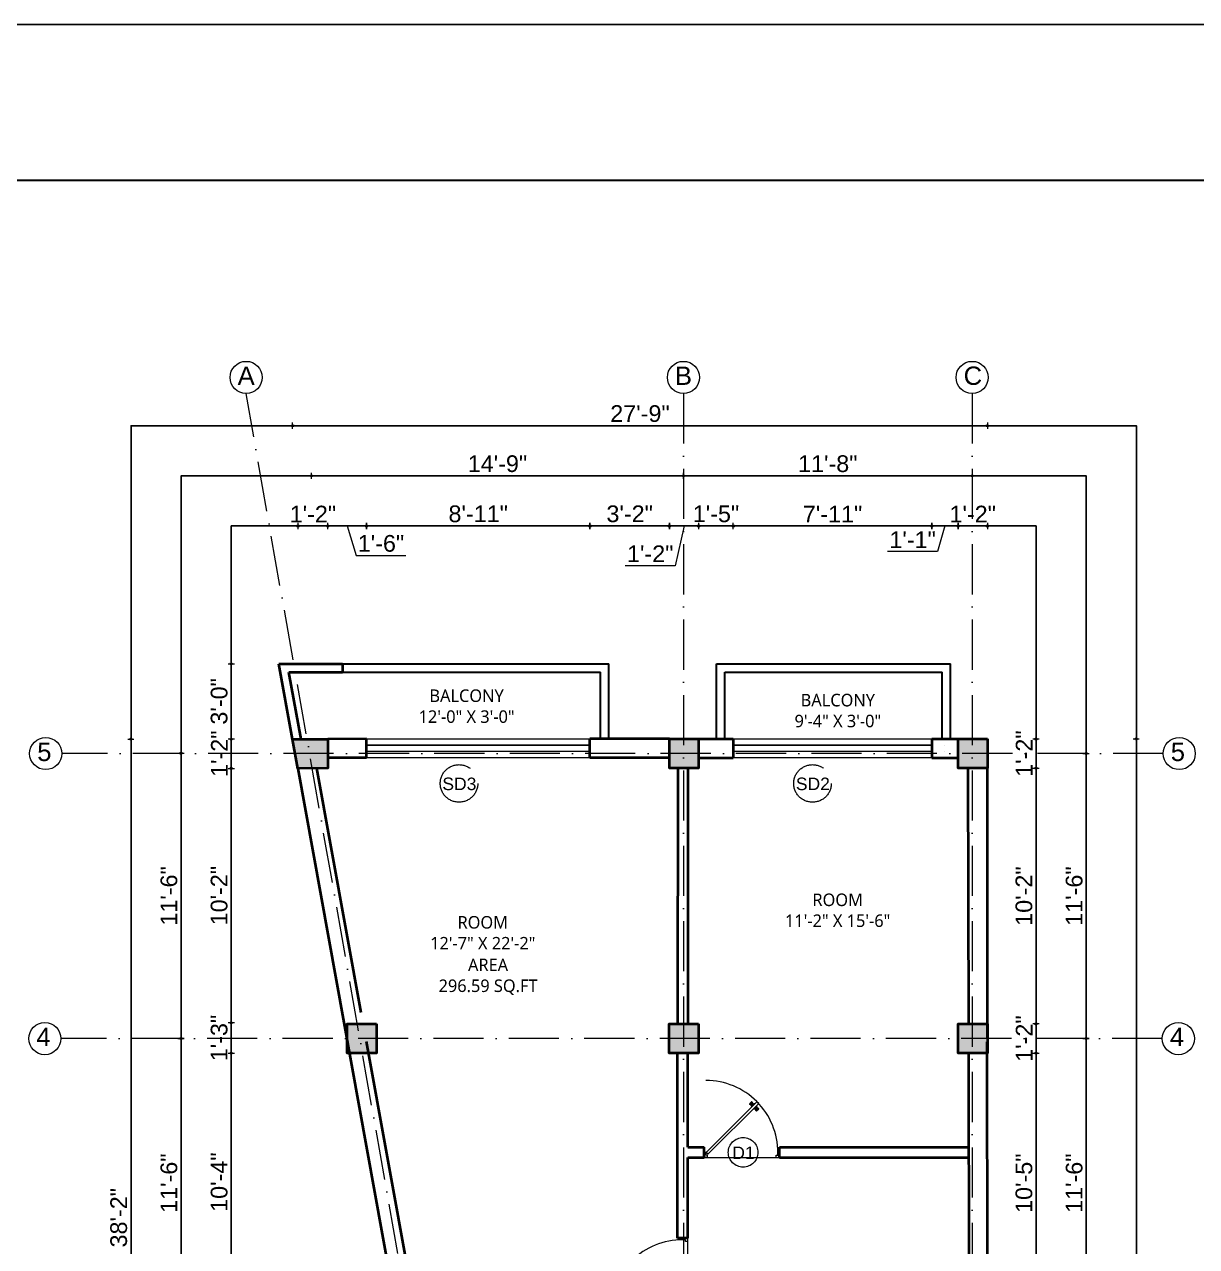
# Model space of a CAD drawing. Header units: inches. Extents: x -71 to 2682309, y -3332 to 801571.
# Drawn here: x 2672103 to 2672664, y 791504 to 792089 of the extents above; entities that cross this region are included whole.
import ezdxf

# ---------------------------------------------------------------- set-up
doc = ezdxf.new("R2010")
doc.units = ezdxf.units.IN
doc.header["$MEASUREMENT"] = 0
doc.header["$PDMODE"] = 99
doc.linetypes.add('ACAD_ISO04W100', pattern=[30, 24, -3, 0, -3])
doc.linetypes.add('ACAD_ISO10W100', pattern=[18, 12, -3, 0, -3])
for name, color, linetype, lineweight in [('BORDER', 5, 'Continuous', 60), ('CENTER  LINE RA', 10, 'ACAD_ISO04W100', 18), ('CONC. OUTLINE RA', 150, 'Continuous', 40), ('DOOR-WIN RA', 3, 'Continuous', 20), ('Hatch', 254, 'Continuous', 9), ('HATCH RA', 8, 'Continuous', 9), ('PUERTAS', 7, 'Continuous', 13), ('TEXT RA', 254, 'Continuous', 20), ('TEXTURE EA', 8, 'ACAD_ISO10W100', 9), ('wall EA', 24, 'Continuous', 40), ('WALL__HALF_NEW', 42, 'Continuous', 30), ('Win EA', 114, 'Continuous', 5)]:
    doc.layers.add(name, color=color, linetype=linetype, lineweight=lineweight)
for name, color, linetype in [('HACTH', 7, 'Continuous'), ('lettring', 7, 'Continuous'), ('text EA', 7, 'Continuous')]:
    doc.layers.add(name, color=color, linetype=linetype)
doc.styles.add('DIM 8', font='arial.ttf', dxfattribs={"height": 8})
doc.styles.get("Standard").update_dxf_attribs({"font": 'arial.ttf'})
doc.dimstyles.new('Copy of DIM 8', dxfattribs={"dimtxt": 8, "dimasz": 1, "dimexe": 6, "dimexo": 18, "dimgap": 1.6875, "dimtad": 1, "dimdec": 0, "dimzin": 3, "dimdsep": 46, "dimlunit": 4, "dimtxsty": 'DIM 8', "dimblk": 'dot 2', "dimcen": 0.09375, "dimse1": 1, "dimse2": 1, "dimclrd": 1, "dimclre": 1, "dimclrt": 256, "dimadec": 0, "dimazin": 0, "dimtfac": 0.75, "dimtdec": 0, "dimtix": 1, "dimtmove": 1, "dimatfit": 3, "dimldrblk": 'DOT', "dimfxl": 1, "dimtolj": 1, "dimtzin": 0, "dimlwd": 9, "dimlwe": 9, "dimarcsym": 0})

# ---------------------------------------------------------------- blocks, each defined once
blk = doc.blocks.new('COLUMN')
at = {"layer": 'HACTH', "lineweight": 30, "transparency": 33554541}
h = blk.add_hatch(color=256, dxfattribs=at)
h.dxf.hatch_style = 1
h.paths.add_polyline_path([(2659104.19, 784576.38), (2659090.19, 784576.38), (2659090.19, 784562.38), (2659104.19, 784562.38)])
at = {"layer": 'CONC. OUTLINE RA'}
blk.add_lwpolyline([(2659090.19, 784576.38), (2659104.19, 784576.38), (2659104.19, 784562.38), (2659090.19, 784562.38)], close=True, dxfattribs=at)
blk = doc.blocks.new('3ft')
at = {"layer": 'PUERTAS', "color": 6}
for p, q in [((1.01, 2.52), (25.23, 26.74)), ((26.05, 25.92), (1.77, 1.64)), ((26.05, 25.92), (25.23, 26.74)), ((0, 2.4), (0, 0)), ((0.72, 2.4), (0, 2.4)), ((1.6, 0), (0, 0)), ((0.72, 1.52), (0.72, 2.44)), ((0.8, 1.52), (0.72, 1.52)), ((0.8, 1.52), (0.8, 2.41)), ((0.8, 1.2), (0.8, 1.52)), ((1.6, 1.2), (0.8, 1.2)), ((1.57, 1.84), (0.94, 2.47)), ((1.63, 1.89), (0.97, 2.55)), ((1.63, 1.89), (1.57, 1.84)), ((1.77, 1.64), (1.57, 1.84)), ((1.6, 0), (1.6, 1.2)), ((34.4, 0), (34.4, 1.2)), ((34.4, 1.2), (35.2, 1.2)), ((34.4, 0), (36, 0)), ((35.2, 1.2), (35.2, 2.4)), ((35.2, 2.4), (36, 2.4)), ((36, 0), (36, 2.4))]:
    blk.add_line(p, q, dxfattribs=at)
at = {"layer": 'PUERTAS', "color": 8}
for p, q in [((22.57, 24.94), (21.65, 25.68)), ((22.63, 24.99), (21.69, 25.75)), ((22.74, 25.1), (21.84, 25.9)), ((22.13, 26.28), (21.98, 26.13)), ((22.88, 25.24), (22.01, 26.06)), ((22.13, 26.28), (22.27, 26.42)), ((22.29, 26.41), (22.27, 26.42)), ((23.16, 25.52), (22.34, 26.39)), ((23.3, 25.66), (22.5, 26.56)), ((23.41, 25.77), (22.65, 26.71)), ((22.69, 24.32), (23.02, 24.83)), ((23.46, 25.83), (22.72, 26.75)), ((22.95, 24.96), (22.84, 25.07)), ((22.98, 24.99), (22.86, 25.1)), ((23.03, 25.04), (22.91, 25.15)), ((22.91, 24.53), (23.1, 24.91)), ((23.11, 25.12), (22.99, 25.23)), ((23.13, 24.76), (23.18, 24.99)), ((23.28, 25.3), (23.17, 25.41)), ((23.36, 25.37), (23.25, 25.49)), ((23.31, 24.94), (23.28, 25.08)), ((23.41, 25.43), (23.3, 25.54)), ((23.46, 25.09), (23.32, 25.13)), ((23.44, 25.45), (23.33, 25.56)), ((23.64, 25.27), (23.41, 25.22)), ((23.87, 25.49), (23.49, 25.3)), ((24.08, 25.71), (23.57, 25.38)), ((23.63, 23.38), (24.14, 23.72)), ((23.84, 23.6), (24.22, 23.79)), ((24.07, 23.82), (24.3, 23.88)), ((24.25, 24), (24.39, 23.97)), ((24.27, 23.64), (24.38, 23.53)), ((24.3, 23.67), (24.41, 23.56)), ((24.35, 23.72), (24.46, 23.61)), ((24.4, 24.15), (24.43, 24.01)), ((24.41, 23.43), (25.2, 22.53)), ((24.43, 23.8), (24.54, 23.69)), ((24.58, 24.33), (24.52, 24.1)), ((24.55, 23.57), (25.37, 22.7)), ((24.6, 23.97), (24.72, 23.86)), ((24.8, 24.56), (24.61, 24.18)), ((25.02, 24.77), (24.68, 24.26)), ((24.68, 24.05), (24.79, 23.94)), ((24.73, 24.1), (24.85, 23.99)), ((24.76, 24.13), (24.87, 24.02)), ((24.83, 23.85), (25.7, 23.03)), ((24.97, 23.99), (25.87, 23.2)), ((25.08, 24.1), (26.02, 23.34)), ((25.14, 24.15), (26.06, 23.41)), ((24.25, 23.26), (24.99, 22.34)), ((24.3, 23.32), (25.06, 22.38)), ((25.58, 22.82), (25.43, 22.67)), ((25.58, 22.82), (25.73, 22.97)), ((25.72, 22.98), (25.73, 22.97)), ((0, 0), (36, 0))]:
    blk.add_line(p, q, dxfattribs=at)
at = {"layer": 'PUERTAS', "color": 1}
for p, q in [((21.67, 25.73), (22.17, 26.23)), ((22.49, 24.95), (21.67, 25.61)), ((21.7, 25.82), (22.14, 26.26)), ((21.73, 25.79), (21.7, 25.82)), ((22.58, 26.7), (22.14, 26.26)), ((22.67, 26.73), (22.17, 26.23)), ((22.61, 26.67), (22.58, 26.7)), ((22.6, 24.96), (23.02, 25.38)), ((22.61, 24.25), (22.92, 24.72)), ((22.62, 24.13), (22.61, 24.14)), ((22.7, 25.07), (22.71, 25.06)), ((23.45, 25.91), (22.79, 26.73)), ((22.82, 25.06), (23.08, 25.32)), ((22.94, 24.95), (22.83, 25.07)), ((22.92, 24.72), (22.92, 24.72)), ((22.93, 24.94), (23.19, 25.21)), ((22.93, 24.84), (22.93, 24.83)), ((23.44, 25.81), (23.02, 25.38)), ((23.34, 25.58), (23.08, 25.32)), ((23.46, 25.47), (23.19, 25.21)), ((23.33, 25.7), (23.34, 25.69)), ((23.45, 25.46), (23.33, 25.57)), ((23.56, 23.3), (24.03, 23.61)), ((23.57, 25.47), (23.57, 25.47)), ((24.15, 25.79), (23.68, 25.48)), ((23.68, 25.48), (23.68, 25.48)), ((24.03, 23.61), (24.03, 23.62)), ((24.14, 23.62), (24.14, 23.62)), ((24.25, 23.62), (24.51, 23.89)), ((24.27, 25.78), (24.26, 25.79)), ((24.26, 23.29), (24.69, 23.71)), ((24.26, 23.63), (24.37, 23.52)), ((24.37, 23.52), (24.63, 23.77)), ((24.78, 24.15), (24.51, 23.89)), ((24.89, 24.03), (24.63, 23.77)), ((25.11, 24.14), (24.69, 23.71)), ((24.77, 24.14), (24.88, 24.03)), ((24.79, 24.38), (24.78, 24.37)), ((24.78, 24.26), (24.78, 24.26)), ((25.1, 24.84), (24.79, 24.38)), ((25, 24.03), (25, 24.03)), ((25.09, 24.96), (25.1, 24.95)), ((25.22, 24.14), (26.03, 23.48)), ((23.44, 23.31), (23.45, 23.3)), ((24.26, 23.18), (24.92, 22.37)), ((24.37, 23.4), (24.37, 23.4)), ((25.04, 22.36), (25.54, 22.86)), ((25.1, 22.42), (25.13, 22.39)), ((25.13, 22.39), (25.57, 22.83)), ((26.04, 23.37), (25.54, 22.86)), ((26.01, 23.27), (25.57, 22.83)), ((25.98, 23.3), (26.01, 23.27))]:
    blk.add_line(p, q, dxfattribs=at)
at = {"layer": 'PUERTAS', "color": 2}
for p, q in [((21.99, 26.11), (21.98, 26.13)), ((25.42, 22.68), (25.43, 22.67))]:
    blk.add_line(p, q, dxfattribs=at)
at = {"layer": 'PUERTAS', "color": 6}
for radius in [0.155, 0.0752]:
    blk.add_circle((0.82, 2.56), radius, dxfattribs=at)
blk.add_arc((0.82, 2.56), 34.38, 359.72845, 90.03333, dxfattribs=at)
at = {"layer": 'PUERTAS', "color": 1}
for centre, start, end in [((22.54, 25.01), 231.07637, 315), ((22.67, 24.2), 135, 225), ((22.73, 26.68), 38.92363, 135), ((22.77, 25.12), 225, 315), ((22.99, 24.89), 135, 219.74275), ((22.87, 24.78), 315, 39.74275), ((23.28, 25.63), 315, 45), ((23.39, 25.86), 315, 38.92363), ((23.51, 25.41), 50.25725, 135), ((23.62, 25.53), 230.25725, 315), ((24.09, 23.56), 50.25725, 135), ((24.2, 23.68), 230.25725, 315), ((24.2, 25.73), 45, 135), ((24.42, 23.46), 135, 225), ((24.84, 24.31), 135, 219.74275), ((24.72, 24.21), 315, 39.74275), ((24.94, 23.98), 45, 135), ((25.04, 24.89), 315, 45), ((25.17, 24.08), 51.07637, 135), ((25.98, 23.42), 315, 51.07637), ((23.51, 23.36), 225, 315), ((24.32, 23.23), 135, 218.92363), ((24.98, 22.42), 218.92363, 315)]:
    blk.add_arc(centre, 0.08, start, end, dxfattribs=at)
blk = doc.blocks.new('*U327')
at = {"color": 3, "xscale": -1}
blk.add_blockref('3ft', (42, 0), dxfattribs=at)
blk = doc.blocks.new('dot1')
at = {"layer": 'Hatch'}
h = blk.add_hatch(color=256, dxfattribs=at)
edge = h.paths.add_edge_path()
edge.add_arc((0, 0), 1, 0, 360)
for p, q in [((3, 0), (-3, 0)), ((0, 3), (0, -3))]:
    blk.add_line(p, q, dxfattribs=at)
blk.add_circle((0, 0), 1, dxfattribs=at)
blk = doc.blocks.new('dot 2')
at = {"layer": 'Hatch', "xscale": 0.5, "yscale": 0.5, "zscale": 0.5}
blk.add_blockref('dot1', (0, 0), dxfattribs=at)
blk = doc.blocks.new('*D1879')
at = {"layer": 'Defpoints', "color": 0, "transparency": 16777216}
for p in [(2672248.48, 791849.04), (2672234.18, 791732.97), (2672248.48, 791733)]:
    blk.add_point(p, dxfattribs=at)
at = {"layer": 'lettring', "color": 1, "lineweight": 9, "transparency": 16777216}
for p, q in [((2672233.18, 791849.04), (2672232.18, 791849.04)), ((2672234.18, 791849.04), (2672248.48, 791849.04)), ((2672249.48, 791849.04), (2672250.48, 791849.04))]:
    blk.add_line(p, q, dxfattribs=at)
blk.add_blockref('dot 2', (2672234.18, 791849.04), dxfattribs=at)
at = {"layer": 'lettring', "color": 1, "lineweight": 9, "transparency": 16777216, "rotation": 180}
blk.add_blockref('dot 2', (2672248.48, 791849.04), dxfattribs=at)
at = {"layer": 'lettring', "transparency": 16777216, "insert": (2672241.33, 791854.74), "char_height": 8, "attachment_point": 5, "style": 'DIM 8'}
blk.add_mtext('\\A1;1\'-2"', dxfattribs=at)
blk = doc.blocks.new('_Dot')
at = {"color": 0, "linetype": 'ByBlock', "lineweight": -2}
blk.add_line((-0.5, 0), (-1, 0), dxfattribs=at)
at = {"color": 0, "linetype": 'ByBlock', "const_width": 0.5}
blk.add_lwpolyline([(-0.25, 0, 1), (0.25, 0, 1)], format="xyb", close=True, dxfattribs=at)
blk = doc.blocks.new('*D1880')
at = {"layer": 'Defpoints', "color": 0, "transparency": 16777216}
for p in [(2672266.96, 791849.04), (2672266.96, 791747.06), (2672248.48, 791733)]:
    blk.add_point(p, dxfattribs=at)
at = {"layer": 'lettring', "color": 1, "lineweight": 9, "transparency": 16777216}
for p, q in [((2672249.48, 791849.04), (2672265.96, 791849.04)), ((2672257.72, 791849.04), (2672261.97, 791834.88)), ((2672261.97, 791834.88), (2672285.86, 791834.88))]:
    blk.add_line(p, q, dxfattribs=at)
at = {"layer": 'lettring', "color": 1, "lineweight": 9, "transparency": 16777216, "rotation": 180}
blk.add_blockref('dot 2', (2672248.48, 791849.04), dxfattribs=at)
at = {"layer": 'lettring', "color": 1, "lineweight": 9, "transparency": 16777216}
blk.add_blockref('dot 2', (2672266.96, 791849.04), dxfattribs=at)
at = {"layer": 'lettring', "transparency": 16777216, "insert": (2672273.91, 791840.65), "char_height": 8, "attachment_point": 5, "style": 'DIM 8'}
blk.add_mtext('\\A1;1\'-6"', dxfattribs=at)
blk = doc.blocks.new('*D1881')
at = {"layer": 'Defpoints', "color": 0, "transparency": 16777216}
for p in [(2672373.96, 791849.04), (2672266.96, 791747.06), (2672373.96, 791747.08)]:
    blk.add_point(p, dxfattribs=at)
at = {"layer": 'lettring', "color": 1, "lineweight": 9, "transparency": 16777216}
blk.add_line((2672267.96, 791849.04), (2672372.96, 791849.04), dxfattribs=at)
at = {"layer": 'lettring', "color": 1, "lineweight": 9, "transparency": 16777216, "rotation": 180}
blk.add_blockref('dot 2', (2672266.96, 791849.04), dxfattribs=at)
at = {"layer": 'lettring', "color": 1, "lineweight": 9, "transparency": 16777216}
blk.add_blockref('dot 2', (2672373.96, 791849.04), dxfattribs=at)
at = {"layer": 'lettring', "transparency": 16777216, "insert": (2672320.46, 791854.81), "char_height": 8, "attachment_point": 5, "style": 'DIM 8'}
blk.add_mtext('\\A1;8\'-11"', dxfattribs=at)
blk = doc.blocks.new('*D1882')
at = {"layer": 'Defpoints', "color": 0, "transparency": 16777216}
for p in [(2672411.98, 791849.04), (2672373.96, 791747.08), (2672411.98, 791747.04)]:
    blk.add_point(p, dxfattribs=at)
at = {"layer": 'lettring', "color": 1, "lineweight": 9, "transparency": 16777216}
blk.add_line((2672374.96, 791849.04), (2672410.98, 791849.04), dxfattribs=at)
at = {"layer": 'lettring', "color": 1, "lineweight": 9, "transparency": 16777216, "rotation": 180}
blk.add_blockref('dot 2', (2672373.96, 791849.04), dxfattribs=at)
at = {"layer": 'lettring', "color": 1, "lineweight": 9, "transparency": 16777216}
blk.add_blockref('dot 2', (2672411.98, 791849.04), dxfattribs=at)
at = {"layer": 'lettring', "transparency": 16777216, "insert": (2672392.97, 791854.81), "char_height": 8, "attachment_point": 5, "style": 'DIM 8'}
blk.add_mtext('\\A1;3\'-2"', dxfattribs=at)
blk = doc.blocks.new('*D1845')
at = {"layer": 'Defpoints', "color": 0, "transparency": 16777216}
for p in [(2672425.98, 791849.04), (2672411.98, 791747.04), (2672425.98, 791747.04)]:
    blk.add_point(p, dxfattribs=at)
at = {"layer": 'lettring', "color": 1, "lineweight": 9, "transparency": 16777216}
for p, q in [((2672412.98, 791849.04), (2672424.98, 791849.04)), ((2672418.98, 791849.04), (2672414.75, 791830.01)), ((2672414.75, 791830.01), (2672390.86, 791830.01))]:
    blk.add_line(p, q, dxfattribs=at)
at = {"layer": 'lettring', "color": 1, "lineweight": 9, "transparency": 16777216, "rotation": 180}
blk.add_blockref('dot 2', (2672411.98, 791849.04), dxfattribs=at)
at = {"layer": 'lettring', "color": 1, "lineweight": 9, "transparency": 16777216}
blk.add_blockref('dot 2', (2672425.98, 791849.04), dxfattribs=at)
at = {"layer": 'lettring', "transparency": 16777216, "insert": (2672402.8, 791835.71), "char_height": 8, "attachment_point": 5, "style": 'DIM 8'}
blk.add_mtext('\\A1;1\'-2"', dxfattribs=at)
blk = doc.blocks.new('*D1846')
at = {"layer": 'Defpoints', "color": 0, "transparency": 16777216}
for p in [(2672442.58, 791849.04), (2672425.98, 791747.04), (2672442.58, 791747.05)]:
    blk.add_point(p, dxfattribs=at)
at = {"layer": 'lettring', "color": 1, "lineweight": 9, "transparency": 16777216}
for p, q in [((2672424.98, 791849.04), (2672423.98, 791849.04)), ((2672425.98, 791849.04), (2672442.58, 791849.04)), ((2672443.58, 791849.04), (2672444.58, 791849.04))]:
    blk.add_line(p, q, dxfattribs=at)
blk.add_blockref('dot 2', (2672425.98, 791849.04), dxfattribs=at)
at = {"layer": 'lettring', "color": 1, "lineweight": 9, "transparency": 16777216, "rotation": 180}
blk.add_blockref('dot 2', (2672442.58, 791849.04), dxfattribs=at)
at = {"layer": 'lettring', "transparency": 16777216, "insert": (2672434.28, 791854.81), "char_height": 8, "attachment_point": 5, "style": 'DIM 8'}
blk.add_mtext('\\A1;1\'-5"', dxfattribs=at)
blk = doc.blocks.new('*D1848')
at = {"layer": 'Defpoints', "color": 0, "transparency": 16777216}
for p in [(2672550.18, 791849.04), (2672537.58, 791747.05), (2672550.18, 791747.05)]:
    blk.add_point(p, dxfattribs=at)
at = {"layer": 'lettring', "color": 1, "lineweight": 9, "transparency": 16777216}
for p, q in [((2672538.58, 791849.04), (2672549.18, 791849.04)), ((2672543.88, 791849.04), (2672540.34, 791836.77)), ((2672540.34, 791836.77), (2672516.45, 791836.77))]:
    blk.add_line(p, q, dxfattribs=at)
at = {"layer": 'lettring', "color": 1, "lineweight": 9, "transparency": 16777216, "rotation": 180}
blk.add_blockref('dot 2', (2672537.58, 791849.04), dxfattribs=at)
at = {"layer": 'lettring', "color": 1, "lineweight": 9, "transparency": 16777216}
blk.add_blockref('dot 2', (2672550.18, 791849.04), dxfattribs=at)
at = {"layer": 'lettring', "transparency": 16777216, "insert": (2672528.4, 791842.47), "char_height": 8, "attachment_point": 5, "style": 'DIM 8'}
blk.add_mtext('\\A1;1\'-1"', dxfattribs=at)
blk = doc.blocks.new('*D1849')
at = {"layer": 'Defpoints', "color": 0, "transparency": 16777216}
for p in [(2672564.18, 791849.04), (2672550.18, 791747.05), (2672564.18, 791747.05)]:
    blk.add_point(p, dxfattribs=at)
at = {"layer": 'lettring', "color": 1, "lineweight": 9, "transparency": 16777216}
blk.add_line((2672551.18, 791849.04), (2672563.18, 791849.04), dxfattribs=at)
at = {"layer": 'lettring', "color": 1, "lineweight": 9, "transparency": 16777216, "rotation": 180}
blk.add_blockref('dot 2', (2672550.18, 791849.04), dxfattribs=at)
at = {"layer": 'lettring', "color": 1, "lineweight": 9, "transparency": 16777216}
blk.add_blockref('dot 2', (2672564.18, 791849.04), dxfattribs=at)
at = {"layer": 'lettring', "transparency": 16777216, "insert": (2672557.18, 791854.74), "char_height": 8, "attachment_point": 5, "style": 'DIM 8'}
blk.add_mtext('\\A1;1\'-2"', dxfattribs=at)
blk = doc.blocks.new('*D1840')
at = {"layer": 'Defpoints', "color": 0, "transparency": 16777216}
for p in [(2672418.69, 791873.04), (2672240.67, 791740.19), (2672418.69, 791740.05)]:
    blk.add_point(p, dxfattribs=at)
at = {"layer": 'lettring', "color": 1, "lineweight": 9, "transparency": 16777216}
blk.add_line((2672241.67, 791873.04), (2672417.69, 791873.04), dxfattribs=at)
at = {"layer": 'lettring', "color": 1, "lineweight": 9, "transparency": 16777216, "rotation": 180}
blk.add_blockref('dot 2', (2672240.67, 791873.04), dxfattribs=at)
at = {"layer": 'lettring', "color": 1, "lineweight": 9, "transparency": 16777216}
blk.add_blockref('dot 2', (2672418.69, 791873.04), dxfattribs=at)
at = {"layer": 'lettring', "transparency": 16777216, "insert": (2672329.68, 791878.81), "char_height": 8, "attachment_point": 5, "style": 'DIM 8'}
blk.add_mtext('\\A1;14\'-9"', dxfattribs=at)
blk = doc.blocks.new('*D1844')
at = {"layer": 'Defpoints', "color": 0, "transparency": 16777216}
for p in [(2672556.89, 791873.04), (2672418.69, 791740.05), (2672556.89, 791740.05)]:
    blk.add_point(p, dxfattribs=at)
at = {"layer": 'lettring', "color": 1, "lineweight": 9, "transparency": 16777216}
blk.add_line((2672419.69, 791873.04), (2672555.89, 791873.04), dxfattribs=at)
at = {"layer": 'lettring', "color": 1, "lineweight": 9, "transparency": 16777216, "rotation": 180}
blk.add_blockref('dot 2', (2672418.69, 791873.04), dxfattribs=at)
at = {"layer": 'lettring', "color": 1, "lineweight": 9, "transparency": 16777216}
blk.add_blockref('dot 2', (2672556.89, 791873.04), dxfattribs=at)
at = {"layer": 'lettring', "transparency": 16777216, "insert": (2672487.79, 791878.81), "char_height": 8, "attachment_point": 5, "style": 'DIM 8'}
blk.add_mtext('\\A1;11\'-8"', dxfattribs=at)
blk = doc.blocks.new('*D1888')
at = {"layer": 'Defpoints', "color": 0, "transparency": 16777216}
for p in [(2672564.18, 791897.04), (2672231.62, 791747), (2672564.18, 791747)]:
    blk.add_point(p, dxfattribs=at)
at = {"layer": 'lettring', "color": 1, "lineweight": 9, "transparency": 16777216}
blk.add_line((2672232.62, 791897.04), (2672563.18, 791897.04), dxfattribs=at)
at = {"layer": 'lettring', "color": 1, "lineweight": 9, "transparency": 16777216, "rotation": 180}
blk.add_blockref('dot 2', (2672231.62, 791897.04), dxfattribs=at)
at = {"layer": 'lettring', "color": 1, "lineweight": 9, "transparency": 16777216}
blk.add_blockref('dot 2', (2672564.18, 791897.04), dxfattribs=at)
at = {"layer": 'lettring', "transparency": 16777216, "insert": (2672397.9, 791902.81), "char_height": 8, "attachment_point": 5, "style": 'DIM 8'}
blk.add_mtext('\\A1;27\'-9"', dxfattribs=at)
blk = doc.blocks.new('*D1889')
at = {"layer": 'Defpoints', "color": 0, "transparency": 16777216}
for p in [(2672564.18, 791747), (2672564.18, 791733.05), (2672587.5, 791733.05)]:
    blk.add_point(p, dxfattribs=at)
at = {"layer": 'lettring', "color": 1, "lineweight": 9, "transparency": 16777216}
for p, q in [((2672587.5, 791748), (2672587.5, 791749)), ((2672587.5, 791747), (2672587.5, 791733.05)), ((2672587.5, 791732.05), (2672587.5, 791731.05))]:
    blk.add_line(p, q, dxfattribs=at)
for p, rotation in [((2672587.5, 791747), 270), ((2672587.5, 791733.05), 90)]:
    blk.add_blockref('dot 2', p, dxfattribs=dict(at, rotation=rotation))
at = {"layer": 'lettring', "transparency": 16777216, "insert": (2672581.8, 791740.03), "char_height": 8, "attachment_point": 5, "rotation": 90, "style": 'DIM 8'}
blk.add_mtext('\\A1;1\'-2"', dxfattribs=at)
blk = doc.blocks.new('*D1890')
at = {"layer": 'Defpoints', "color": 0, "transparency": 16777216}
for p in [(2672564.18, 791733.05), (2672564.18, 791610.58), (2672587.5, 791610.58)]:
    blk.add_point(p, dxfattribs=at)
at = {"layer": 'lettring', "color": 1, "lineweight": 9, "transparency": 16777216}
blk.add_line((2672587.5, 791732.05), (2672587.5, 791611.58), dxfattribs=at)
for p, rotation in [((2672587.5, 791733.05), 90), ((2672587.5, 791610.58), 270)]:
    blk.add_blockref('dot 2', p, dxfattribs=dict(at, rotation=rotation))
at = {"layer": 'lettring', "transparency": 16777216, "insert": (2672581.73, 791671.81), "char_height": 8, "attachment_point": 5, "rotation": 90, "style": 'DIM 8'}
blk.add_mtext('\\A1;10\'-2"', dxfattribs=at)
blk = doc.blocks.new('*D1891')
at = {"layer": 'Defpoints', "color": 0, "transparency": 16777216}
for p in [(2672564.18, 791610.58), (2672564.18, 791596.58), (2672587.5, 791596.58)]:
    blk.add_point(p, dxfattribs=at)
at = {"layer": 'lettring', "color": 1, "lineweight": 9, "transparency": 16777216}
for p, q in [((2672587.5, 791611.58), (2672587.5, 791612.58)), ((2672587.5, 791610.58), (2672587.5, 791596.58)), ((2672587.5, 791595.58), (2672587.5, 791594.58))]:
    blk.add_line(p, q, dxfattribs=at)
for p, rotation in [((2672587.5, 791610.58), 270), ((2672587.5, 791596.58), 90)]:
    blk.add_blockref('dot 2', p, dxfattribs=dict(at, rotation=rotation))
at = {"layer": 'lettring', "transparency": 16777216, "insert": (2672581.8, 791603.58), "char_height": 8, "attachment_point": 5, "rotation": 90, "style": 'DIM 8'}
blk.add_mtext('\\A1;1\'-2"', dxfattribs=at)
blk = doc.blocks.new('*D1868')
at = {"layer": 'Defpoints', "color": 0, "transparency": 16777216}
for p in [(2672564.18, 791596.58), (2672564.29, 791472.07), (2672587.5, 791472.07)]:
    blk.add_point(p, dxfattribs=at)
at = {"layer": 'lettring', "color": 1, "lineweight": 9, "transparency": 16777216}
blk.add_line((2672587.5, 791595.58), (2672587.5, 791473.07), dxfattribs=at)
for p, rotation in [((2672587.5, 791596.58), 90), ((2672587.5, 791472.07), 270)]:
    blk.add_blockref('dot 2', p, dxfattribs=dict(at, rotation=rotation))
at = {"layer": 'lettring', "transparency": 16777216, "insert": (2672581.73, 791534.32), "char_height": 8, "attachment_point": 5, "rotation": 90, "style": 'DIM 8'}
blk.add_mtext('\\A1;10\'-5"', dxfattribs=at)
blk = doc.blocks.new('*D1865')
at = {"layer": 'Defpoints', "color": 0, "transparency": 16777216}
for p in [(2672225.06, 791783.07), (2672202.24, 791747), (2672231.62, 791747)]:
    blk.add_point(p, dxfattribs=at)
at = {"layer": 'lettring', "color": 1, "lineweight": 9, "transparency": 16777216}
blk.add_line((2672202.24, 791782.07), (2672202.24, 791748), dxfattribs=at)
for p, rotation in [((2672202.24, 791783.07), 90), ((2672202.24, 791747), 270)]:
    blk.add_blockref('dot 2', p, dxfattribs=dict(at, rotation=rotation))
at = {"layer": 'lettring', "transparency": 16777216, "insert": (2672196.46, 791765.04), "char_height": 8, "attachment_point": 5, "rotation": 90, "style": 'DIM 8'}
blk.add_mtext('\\A1;3\'-0"', dxfattribs=at)
blk = doc.blocks.new('*D1843')
at = {"layer": 'Defpoints', "color": 0, "transparency": 16777216}
for p in [(2672231.62, 791747), (2672202.24, 791732.97), (2672234.18, 791732.97)]:
    blk.add_point(p, dxfattribs=at)
at = {"layer": 'lettring', "color": 1, "lineweight": 9, "transparency": 16777216}
for p, q in [((2672202.24, 791748), (2672202.24, 791749)), ((2672202.24, 791747), (2672202.24, 791732.97)), ((2672202.24, 791731.97), (2672202.24, 791730.97))]:
    blk.add_line(p, q, dxfattribs=at)
for p, rotation in [((2672202.24, 791747), 270), ((2672202.24, 791732.97), 90)]:
    blk.add_blockref('dot 2', p, dxfattribs=dict(at, rotation=rotation))
at = {"layer": 'lettring', "transparency": 16777216, "insert": (2672196.53, 791739.98), "char_height": 8, "attachment_point": 5, "rotation": 90, "style": 'DIM 8'}
blk.add_mtext('\\A1;1\'-2"', dxfattribs=at)
blk = doc.blocks.new('*D1866')
at = {"layer": 'Defpoints', "color": 0, "transparency": 16777216}
for p in [(2672234.18, 791732.97), (2672202.24, 791611.1), (2672257.73, 791611.1)]:
    blk.add_point(p, dxfattribs=at)
at = {"layer": 'lettring', "color": 1, "lineweight": 9, "transparency": 16777216}
blk.add_line((2672202.24, 791731.97), (2672202.24, 791612.1), dxfattribs=at)
for p, rotation in [((2672202.24, 791732.97), 90), ((2672202.24, 791611.1), 270)]:
    blk.add_blockref('dot 2', p, dxfattribs=dict(at, rotation=rotation))
at = {"layer": 'lettring', "transparency": 16777216, "insert": (2672196.46, 791672.03), "char_height": 8, "attachment_point": 5, "rotation": 90, "style": 'DIM 8'}
blk.add_mtext('\\A1;10\'-2"', dxfattribs=at)
blk = doc.blocks.new('*D1867')
at = {"layer": 'Defpoints', "color": 0, "transparency": 16777216}
for p in [(2672257.73, 791611.1), (2672202.24, 791596.6), (2672257.73, 791596.6)]:
    blk.add_point(p, dxfattribs=at)
at = {"layer": 'lettring', "color": 1, "lineweight": 9, "transparency": 16777216}
for p, q in [((2672202.24, 791612.1), (2672202.24, 791613.1)), ((2672202.24, 791611.1), (2672202.24, 791596.6)), ((2672202.24, 791595.6), (2672202.24, 791594.6))]:
    blk.add_line(p, q, dxfattribs=at)
for p, rotation in [((2672202.24, 791611.1), 270), ((2672202.24, 791596.6), 90)]:
    blk.add_blockref('dot 2', p, dxfattribs=dict(at, rotation=rotation))
at = {"layer": 'lettring', "transparency": 16777216, "insert": (2672196.46, 791603.85), "char_height": 8, "attachment_point": 5, "rotation": 90, "style": 'DIM 8'}
blk.add_mtext('\\A1;1\'-3"', dxfattribs=at)
blk = doc.blocks.new('*D1883')
at = {"layer": 'Defpoints', "color": 0, "transparency": 16777216}
for p in [(2672257.73, 791596.6), (2672202.24, 791473.07), (2672281.38, 791473.07)]:
    blk.add_point(p, dxfattribs=at)
at = {"layer": 'lettring', "color": 1, "lineweight": 9, "transparency": 16777216}
blk.add_line((2672202.24, 791595.6), (2672202.24, 791474.07), dxfattribs=at)
for p, rotation in [((2672202.24, 791596.6), 90), ((2672202.24, 791473.07), 270)]:
    blk.add_blockref('dot 2', p, dxfattribs=dict(at, rotation=rotation))
at = {"layer": 'lettring', "transparency": 16777216, "insert": (2672196.46, 791534.84), "char_height": 8, "attachment_point": 5, "rotation": 90, "style": 'DIM 8'}
blk.add_mtext('\\A1;10\'-4"', dxfattribs=at)
blk = doc.blocks.new('*D1860')
at = {"layer": 'Defpoints', "color": 0, "transparency": 16777216}
for p in [(2672240.67, 791740.19), (2672178.21, 791603.6), (2672264.73, 791603.6)]:
    blk.add_point(p, dxfattribs=at)
at = {"layer": 'lettring', "color": 1, "lineweight": 9, "transparency": 16777216}
blk.add_line((2672178.21, 791739.19), (2672178.21, 791604.6), dxfattribs=at)
for p, rotation in [((2672178.21, 791740.19), 90), ((2672178.21, 791603.6), 270)]:
    blk.add_blockref('dot 2', p, dxfattribs=dict(at, rotation=rotation))
at = {"layer": 'lettring', "transparency": 16777216, "insert": (2672172.44, 791671.89), "char_height": 8, "attachment_point": 5, "rotation": 90, "style": 'DIM 8'}
blk.add_mtext('\\A1;11\'-6"', dxfattribs=at)
blk = doc.blocks.new('*D1850')
at = {"layer": 'Defpoints', "color": 0, "transparency": 16777216}
for p in [(2672264.73, 791603.6), (2672178.21, 791465.07), (2672288.38, 791465.07)]:
    blk.add_point(p, dxfattribs=at)
at = {"layer": 'lettring', "color": 1, "lineweight": 9, "transparency": 16777216}
blk.add_line((2672178.21, 791602.6), (2672178.21, 791466.07), dxfattribs=at)
for p, rotation in [((2672178.21, 791603.6), 90), ((2672178.21, 791465.07), 270)]:
    blk.add_blockref('dot 2', p, dxfattribs=dict(at, rotation=rotation))
at = {"layer": 'lettring', "transparency": 16777216, "insert": (2672172.44, 791534.34), "char_height": 8, "attachment_point": 5, "rotation": 90, "style": 'DIM 8'}
blk.add_mtext('\\A1;11\'-6"', dxfattribs=at)
blk = doc.blocks.new('*D1841')
at = {"layer": 'Defpoints', "color": 0, "transparency": 16777216}
for p in [(2672231.62, 791747), (2672154.17, 791288.58), (2672281.38, 791288.58)]:
    blk.add_point(p, dxfattribs=at)
at = {"layer": 'lettring', "color": 1, "lineweight": 9, "transparency": 16777216}
blk.add_line((2672154.17, 791746), (2672154.17, 791289.58), dxfattribs=at)
for p, rotation in [((2672154.17, 791747), 90), ((2672154.17, 791288.58), 270)]:
    blk.add_blockref('dot 2', p, dxfattribs=dict(at, rotation=rotation))
at = {"layer": 'lettring', "transparency": 16777216, "insert": (2672148.39, 791517.79), "char_height": 8, "attachment_point": 5, "rotation": 90, "style": 'DIM 8'}
blk.add_mtext('\\A1;38\'-2"', dxfattribs=at)
blk = doc.blocks.new('*D1842')
at = {"layer": 'Defpoints', "color": 0, "transparency": 16777216}
for p in [(2672564.18, 791747.05), (2672564.2, 791124.23), (2672635.41, 791124.23)]:
    blk.add_point(p, dxfattribs=at)
at = {"layer": 'lettring', "color": 1, "lineweight": 9, "transparency": 16777216}
blk.add_line((2672635.41, 791746.05), (2672635.41, 791125.23), dxfattribs=at)
for p, rotation in [((2672635.41, 791747.05), 90), ((2672635.41, 791124.23), 270)]:
    blk.add_blockref('dot 2', p, dxfattribs=dict(at, rotation=rotation))
at = {"layer": 'lettring', "transparency": 16777216, "insert": (2672629.64, 791435.64), "char_height": 8, "attachment_point": 5, "rotation": 90, "style": 'DIM 8'}
blk.add_mtext('\\A1;51\'-11"', dxfattribs=at)

msp = doc.modelspace()

# ---------------------------------------------------------------- hatches: boundary and pattern name
at = {"layer": 'HACTH', "lineweight": 30, "transparency": 33554541}
h = msp.add_hatch(color=256, dxfattribs=at)
h.dxf.hatch_style = 1
h.paths.add_polyline_path([(2672248.48, 791733), (2672248.48, 791747), (2672231.62, 791747), (2672234.18, 791732.97)])

# ---------------------------------------------------------------- linework, layer by layer
at = {"color": 244, "lineweight": 30, "true_color": 0x991b1e}
msp.add_line((2672237.38, 791747.05), (2672237.4, 791746.92), dxfattribs=at)
at = {"layer": 'BORDER', "lineweight": 30}
msp.add_lwpolyline([(2673179.05, 792014.4), (2671642.94, 792014.4), (2670202.43, 792014.4), (2670202.43, 790966), (2670202.43, 789923.75), (2671642.94, 789923.75), (2673179.05, 789923.75)], dxfattribs=at)
at = {"layer": 'CENTER  LINE RA', "linetype": 'ACAD_ISO10W100', "ltscale": 2}
for p, q in [((2672288.25, 791465.05), (2672209.35, 791912.49)), ((2672418.69, 791912.49), (2672418.69, 791023.34)), ((2672556.89, 791912.49), (2672556.89, 791023.34)), ((2672648.35, 791740.05), (2672121.11, 791740.05)), ((2672647.92, 791603.55), (2672120.68, 791603.55))]:
    msp.add_line(p, q, dxfattribs=at)
at = {"layer": 'CONC. OUTLINE RA'}
msp.add_lwpolyline([(2672248.48, 791747), (2672248.48, 791733), (2672234.18, 791732.97), (2672231.62, 791747)], close=True, dxfattribs=at)
at = {"layer": 'Defpoints'}
for points in [[(2670073.86, 792089.19), (2673241.86, 792089.19), (2673241.86, 789848.96), (2670073.86, 789848.96)], [(2672635.4, 791035.34), (2672154.13, 791035.34), (2672154.26, 791897.04), (2672635.53, 791897.04)], [(2672611.4, 791059.34), (2672178.13, 791059.34), (2672178.26, 791873.04), (2672611.52, 791873.04)], [(2672587.4, 791083.34), (2672202.14, 791083.34), (2672202.25, 791849.04), (2672587.52, 791849.04)]]:
    msp.add_lwpolyline(points, close=True, dxfattribs=at)
at = {"layer": 'DOOR-WIN RA'}
for p, q in [((2672266.96, 791747.08), (2672373.96, 791747.08)), ((2672266.96, 791744.09), (2672373.96, 791744.09)), ((2672373.96, 791744.08), (2672266.96, 791744.09)), ((2672442.58, 791747.05), (2672537.58, 791747.05)), ((2672537.58, 791744.05), (2672442.58, 791744.06)), ((2672442.58, 791744.05), (2672537.58, 791744.05)), ((2672543.58, 791744.05), (2672543.58, 791744.05)), ((2672373.96, 791741.08), (2672266.96, 791741.09)), ((2672373.96, 791741.05), (2672266.96, 791741.05)), ((2672373.96, 791738.08), (2672266.96, 791738.09)), ((2672537.58, 791741.02), (2672442.58, 791741.02)), ((2672537.58, 791738.05), (2672442.58, 791738.06)), ((2672543.58, 791741.02), (2672543.58, 791741.02))]:
    msp.add_line(p, q, dxfattribs=at)
at = {"layer": 'TEXTURE EA', "linetype": 'ByBlock', "ltscale": 2}
for centre in [(2672209.35, 791920.18), (2672418.69, 791920.18), (2672556.89, 791920.18), (2672113.42, 791740.05), (2672656.04, 791740.05), (2672112.99, 791603.55), (2672655.61, 791603.55)]:
    msp.add_circle(centre, 7.69, dxfattribs=at)
at = {"layer": 'TEXTURE EA', "linetype": 'ACAD_ISO10W100', "ltscale": 4}
for centre, radius in [((2672311.27, 791725.75), 8.99), ((2672480.48, 791725.75), 8.99), ((2672447.27, 791549.1), 7.09)]:
    msp.add_circle(centre, radius, dxfattribs=at)
at = {"layer": 'wall EA'}
for p, q in [((2672225.06, 791783.07), (2672255.55, 791783.07)), ((2672231.62, 791747), (2672225.06, 791783.07)), ((2672255.55, 791783.07), (2672255.55, 791779.07)), ((2672229.86, 791779.07), (2672255.55, 791779.07)), ((2672235.69, 791747.01), (2672229.86, 791779.07)), ((2672266.96, 791747.06), (2672248.48, 791747)), ((2672266.96, 791738.08), (2672266.96, 791747.06)), ((2672373.96, 791738.08), (2672373.96, 791747.08)), ((2672411.98, 791747.08), (2672373.96, 791747.08)), ((2672425.98, 791747.04), (2672442.58, 791747.04)), ((2672442.58, 791747.05), (2672442.58, 791738.06)), ((2672537.58, 791747.05), (2672537.58, 791738.05)), ((2672537.58, 791747.05), (2672550.18, 791747.05)), ((2672266.96, 791738.08), (2672248.48, 791738.08)), ((2672411.98, 791738.08), (2672373.96, 791738.08)), ((2672425.98, 791738.05), (2672442.58, 791738.05)), ((2672537.58, 791738.05), (2672550.18, 791738.05)), ((2672234.18, 791732.97), (2672281.38, 791472.07)), ((2672243.07, 791732.99), (2672264.33, 791616.1)), ((2672415.98, 791733.04), (2672415.83, 791610.58)), ((2672420.83, 791733.04), (2672420.83, 791610.58)), ((2672554.89, 791733.05), (2672555.12, 791610.58)), ((2672564.18, 791604.08), (2672564.18, 791733.05)), ((2672266.88, 791602.1), (2672290.53, 791472.07)), ((2672564.32, 791472.07), (2672564.17, 791602.08)), ((2672415.84, 791566.29), (2672415.84, 791596.58)), ((2672420.84, 791551.59), (2672420.84, 791596.58)), ((2672555.13, 791596.58), (2672555.34, 791472.07)), ((2672415.84, 791508.07), (2672415.84, 791566.29)), ((2672420.84, 791551.59), (2672428.67, 791551.59)), ((2672428.67, 791546.59), (2672428.67, 791551.59)), ((2672464.67, 791551.59), (2672555.18, 791551.59)), ((2672464.67, 791546.59), (2672464.67, 791551.59)), ((2672420.84, 791546.59), (2672428.67, 791546.59)), ((2672420.84, 791508.07), (2672420.84, 791546.59)), ((2672464.67, 791546.59), (2672555.19, 791546.59)), ((2672420.84, 791508.07), (2672415.84, 791508.07))]:
    msp.add_line(p, q, dxfattribs=at)
at = {"layer": 'WALL__HALF_NEW'}
for p, q in [((2672252.17, 791783.1), (2672382.96, 791783.1)), ((2672382.96, 791747.09), (2672382.96, 791783.1)), ((2672434.58, 791747.07), (2672434.58, 791783.09)), ((2672434.58, 791783.09), (2672546.58, 791783.07)), ((2672546.58, 791747.07), (2672546.58, 791783.07)), ((2672252.17, 791779.1), (2672378.96, 791779.1)), ((2672378.96, 791747.09), (2672378.96, 791779.1)), ((2672438.58, 791747.07), (2672438.58, 791779.09)), ((2672438.58, 791779.09), (2672542.58, 791779.07)), ((2672542.58, 791747.07), (2672542.58, 791779.08))]:
    msp.add_line(p, q, dxfattribs=at)

# ---------------------------------------------------------------- block references
at = {"layer": 'HATCH RA', "lineweight": 30, "rotation": 270}
for p in [(1887849.6, 3450837.23), (1887987.8, 3450837.24), (1887695.35, 3450700.79), (1887849.46, 3450700.77), (1887987.8, 3450700.77)]:
    msp.add_blockref('COLUMN', p, dxfattribs=at)
at = {"layer": 'Win EA', "yscale": 0.9999536188852896, "zscale": 0.9999536188852894}
for p, xscale, rotation in [((2672470.66, 791546.59), -0.9999536188852894, 359.9995031579402), ((2672420.84, 791514.07), -0.9999536188852896, 89.99950316861236)]:
    msp.add_blockref('*U327', p, dxfattribs=dict(at, xscale=xscale, rotation=rotation))

# ---------------------------------------------------------------- texts
at = {"layer": 'text EA', "char_height": 6, "attachment_point": 2}
for s, insert, width in [('{\\fTrebuchet MS|b0|i0|c0|p34;BALCONY\\P12\'-0" X 3\'-0"}', (2672314.9, 791770.76), 82.6088), ('{\\fTrebuchet MS|b0|i0|c0|p34;BALCONY\\P9\'-4" X 3\'-0"}', (2672492.61, 791768.65), 82.6088), ('SD3', (2672311.44, 791728.55), 11.1695), ('SD2', (2672480.65, 791728.55), 11.1695), ('{\\fTrebuchet MS|b0|i0|c0|p34;ROOM \\P11\'-2" X 15\'-6"}', (2672492.52, 791673.03), 84.336), ('{\\fTrebuchet MS|b0|i0|c0|p34;ROOM\\P12\'-7" X 22\'-2" }', (2672322.63, 791662.25), 84.336), ('{\\fTrebuchet MS|b0|i0|c0|p34;AREA \\P296.59 SQ.FT}', (2672325.18, 791641.88), 84.336), ('D1', (2672447.44, 791551.9), 11.1695)]:
    msp.add_mtext(s, dxfattribs=dict(at, insert=insert, width=width))
at = {"layer": 'TEXT RA', "char_height": 8.76, "attachment_point": 1}
for s, insert in [('A', (2672205.3, 791925.36)), ('B', (2672414.63, 791925.36)), ('C', (2672552.83, 791925.36)), ('5', (2672109.36, 791745.23)), ('5', (2672651.98, 791745.23)), ('4', (2672108.93, 791608.73)), ('4', (2672651.55, 791608.73))]:
    msp.add_mtext_dynamic_manual_height_columns(s, width=8.7644, gutter_width=43.82, heights=[0], dxfattribs=dict(at, insert=insert))

# ---------------------------------------------------------------- dimensions: what is measured, and where the dimension line sits
at = {"layer": 'lettring'}
for base, p1, p2, picture, middle in [((2672564.18, 791897.04), (2672231.62, 791747), (2672564.18, 791747), '*D1888', (2672397.9, 791902.81)), ((2672248.48, 791849.04), (2672234.18, 791732.97), (2672248.48, 791733), '*D1879', (2672241.33, 791854.74)), ((2672373.96, 791849.04), (2672266.96, 791747.06), (2672373.96, 791747.08), '*D1881', (2672320.46, 791854.81)), ((2672411.98, 791849.04), (2672373.96, 791747.08), (2672411.98, 791747.04), '*D1882', (2672392.97, 791854.81)), ((2672442.58, 791849.04), (2672425.98, 791747.04), (2672442.58, 791747.05), '*D1846', (2672434.28, 791854.81))]:
    dim = msp.add_linear_dim(base=base, p1=p1, p2=p2, dimstyle='Copy of DIM 8', dxfattribs=at)
    dim.commit()
    dim.dimension.update_dxf_attribs({"geometry": picture, "text_midpoint": middle})
for base, p1, p2, text, picture, middle in [((2672418.69, 791873.04), (2672240.67, 791740.19), (2672418.69, 791740.05), '14\'-9"', '*D1840', (2672329.68, 791878.81)), ((2672556.89, 791873.04), (2672418.69, 791740.05), (2672556.89, 791740.05), '11\'-8"', '*D1844', (2672487.79, 791878.81))]:
    dim = msp.add_linear_dim(base=base, p1=p1, p2=p2, text=text, dimstyle='Copy of DIM 8', dxfattribs=at)
    dim.commit()
    dim.dimension.update_dxf_attribs({"geometry": picture, "text_midpoint": middle})
msp.add_linear_dim(base=(2672537.58, 791849.04), p1=(2672442.58, 791747.05), p2=(2672537.58, 791747.05), dimstyle='Copy of DIM 8', dxfattribs=at).render()
for base, p1, p2, picture, middle in [((2672564.18, 791849.04), (2672550.18, 791747.05), (2672564.18, 791747.05), '*D1849', (2672557.18, 791849.04)), ((2672266.96, 791849.04), (2672248.48, 791733), (2672266.96, 791747.06), '*D1880', (2672263.66, 791834.88)), ((2672425.98, 791849.04), (2672411.98, 791747.04), (2672425.98, 791747.04), '*D1845', (2672413.06, 791830.01)), ((2672550.18, 791849.04), (2672537.58, 791747.05), (2672550.18, 791747.05), '*D1848', (2672538.65, 791836.77))]:
    dim = msp.add_linear_dim(base=base, p1=p1, p2=p2, dimstyle='Copy of DIM 8', dxfattribs=at)
    dim.commit()
    dim.dimension.update_dxf_attribs({"geometry": picture, "text_midpoint": middle, "dimtype": 160})
for base, p1, p2, picture, middle in [((2672202.24, 791747), (2672225.06, 791783.07), (2672231.62, 791747), '*D1865', (2672196.46, 791765.04)), ((2672154.17, 791288.58), (2672231.62, 791747), (2672281.38, 791288.58), '*D1841', (2672148.39, 791517.79)), ((2672202.24, 791732.97), (2672231.62, 791747), (2672234.18, 791732.97), '*D1843', (2672196.53, 791739.98)), ((2672587.5, 791733.05), (2672564.18, 791747), (2672564.18, 791733.05), '*D1889', (2672581.8, 791740.03)), ((2672635.41, 791124.23), (2672564.18, 791747.05), (2672564.2, 791124.23), '*D1842', (2672629.64, 791435.64)), ((2672202.24, 791611.1), (2672234.18, 791732.97), (2672257.73, 791611.1), '*D1866', (2672196.46, 791672.03)), ((2672587.5, 791610.58), (2672564.18, 791733.05), (2672564.18, 791610.58), '*D1890', (2672581.73, 791671.81)), ((2672202.23674597, 791596.5995358), (2672257.73036896, 791611.0995358), (2672257.73036896, 791596.5995358), '*D1867', (2672196.46193356, 791603.8495358)), ((2672587.5, 791596.58), (2672564.18, 791610.58), (2672564.18, 791596.58), '*D1891', (2672581.8, 791603.58)), ((2672202.24, 791473.07), (2672257.73, 791596.6), (2672281.38, 791473.07), '*D1883', (2672196.46, 791534.84)), ((2672587.5, 791472.07), (2672564.18, 791596.58), (2672564.29, 791472.07), '*D1868', (2672581.73, 791534.32))]:
    dim = msp.add_linear_dim(base=base, p1=p1, p2=p2, angle=90, dimstyle='Copy of DIM 8', dxfattribs=at)
    dim.commit()
    dim.dimension.update_dxf_attribs({"geometry": picture, "text_midpoint": middle})
for base, p1, p2, picture, middle in [((2672178.21, 791603.6), (2672240.67, 791740.19), (2672264.73, 791603.6), '*D1860', (2672172.44, 791671.89)), ((2672178.21, 791465.07), (2672264.73, 791603.6), (2672288.38, 791465.07), '*D1850', (2672172.44, 791534.34))]:
    dim = msp.add_linear_dim(base=base, p1=p1, p2=p2, angle=90, text='11\'-6"', dimstyle='Copy of DIM 8', dxfattribs=at)
    dim.commit()
    dim.dimension.update_dxf_attribs({"geometry": picture, "text_midpoint": middle})
for base, p1, p2 in [((2672611.44, 791740.05), (2672557.18, 791603.58), (2672557.18, 791740.05)), ((2672611.44, 791603.58), (2672557.29, 791465.07), (2672557.18, 791603.58))]:
    msp.add_linear_dim(base=base, p1=p1, p2=p2, angle=90, text='11\'-6"', dimstyle='Copy of DIM 8', dxfattribs=at).render()

doc.saveas('drawing.dxf')
